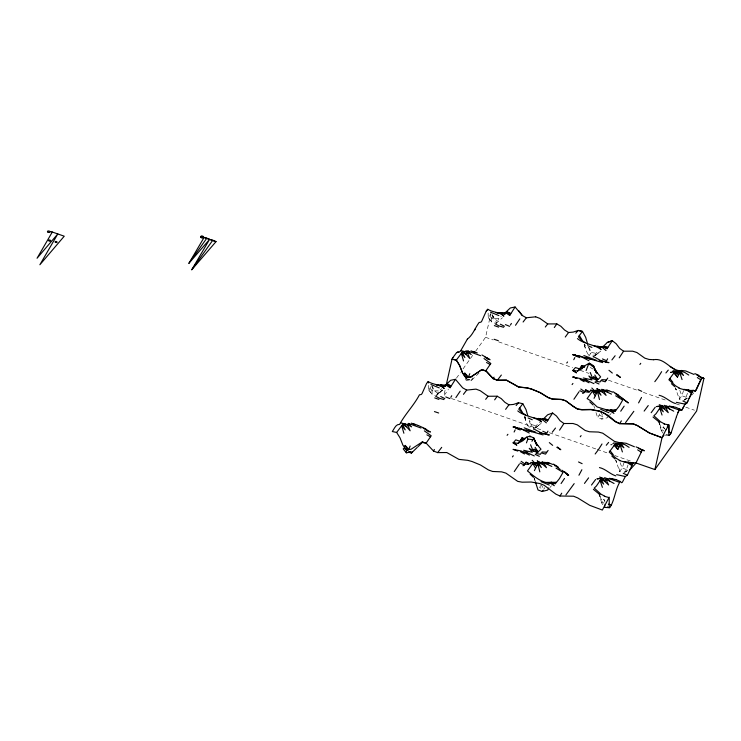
<?xml version="1.0" encoding="UTF-8"?>
<svg xmlns="http://www.w3.org/2000/svg" width="741" height="741" viewBox="0 0 741 741"><rect width="100%" height="100%" fill="white"/><g stroke="black" fill="none" stroke-linecap="round" stroke-linejoin="round"><path stroke-width="0.56" stroke-dasharray="3.71 2.78" d="M428.465 385.366L428.604 389.859L432.151 394.379L435.319 395.481M488.115 313.054L488.254 317.546L491.792 322.066L494.96 323.169M619.763 468.673L619.708 471.498L622.866 472.665M679.414 396.361L679.358 399.177L681.461 399.955M431.957 390.081L432.151 394.379L428.604 389.859M491.607 317.769L491.792 322.066L488.254 317.546L488.764 317.833L490.403 314.388M445.063 390.294L443.822 395.87L448.453 389.368M475.629 351.243L485.568 337.294L491.079 312.619L493.469 319.714L494.303 318.537L498.85 318.584L501.296 316.342M623.922 462.912L622.199 468.062L619.708 471.498L615.678 460.133M683.572 390.6L681.85 395.74L679.358 399.177L675.329 387.812M626.729 471.165L624.756 471.878L626.423 469.535L628.016 464.996M687.37 398.491L684.397 399.566L686.073 397.213L687.657 392.674M429.113 390.146L431.429 384.922M540.56 485.494L539.698 487.643L543.922 489.116L544.83 487.597M608.352 415.747L607.333 417.757L601.896 419.147L597.672 417.674L600.21 413.182M602.915 504.76L601.711 503.009L603.711 499.221L604.878 500.777M663.158 433.328L661.361 430.688L663.362 426.909L665.112 429.234M442.794 390.053L437.209 394.675L439.2 390.896L441.655 388.655M495.97 321.196L496.016 323.539L498.85 318.584M535.159 427.409L536.132 425.64L541.013 421.268M594.81 355.096L595.783 353.327L599.034 350.419M472.841 377.873L471.035 380.791L466.811 379.318M599.349 415.321L603.572 416.803L604.48 415.284M430.067 388.46L433.818 392.026L434.661 390.859L439.2 390.896M456.41 378.206L460.383 372.63M463.032 368.907L472.971 354.958M530.102 427.112L531.779 424.76L529.667 420.647M588.78 347.297L591.42 352.447L588.919 355.967L591.031 356.708M602.729 417.97L601.359 418.961M609.621 415.164L611.149 413.422M549.97 487.476L551.499 485.744M691.622 395.277L693.882 392.776M600.84 351.03L594.866 355.671M541.189 423.343L535.215 427.983M496.016 323.539L502.444 317.741M479.029 373.029L471.035 380.791L470.692 379.744L467.784 379.429M437.209 394.675L442.238 389.961L436.375 395.851L436.319 393.508M595.56 355.347L598.784 352.559L593.976 356.264M535.91 427.659L539.133 424.871L534.326 428.585M683.563 400.742L687.157 398.232M623.913 473.054L628.405 469.924M684.397 399.566L687.129 398.019M624.756 471.878L628.396 469.813M465.978 380.494L470.692 379.744M664.353 435.087L667.724 435.291M591.429 352.447L595.783 353.327M531.779 424.76L536.132 425.64M686.073 397.213L681.85 395.74L678.96 388.312M485.568 337.294L493.182 339.952M498.619 341.851L572.608 367.675M580.222 370.333L588.928 373.381M608.509 380.216L636.797 390.09M643.327 392.369L666.178 400.344M675.968 403.762L681.405 405.66M685.758 407.18L694.465 410.218M451.436 398.528L541.736 430.058M549.359 432.716L596.144 449.046M597.227 449.426L608.111 453.223M614.632 455.502L630.952 461.208M626.423 469.535L622.199 468.062L619.309 460.633M666.103 434.272L667.937 434.995M590.234 367.471L593.282 369.148M662.139 429.789L663.695 430.966M602.489 502.102L604.045 503.287M494.303 318.537L491.616 313.6L494.303 318.537L497.693 321.186M438.042 393.499L434.661 390.859L431.966 385.913M489.718 316.148L493.469 319.714M600.636 412.107L603.572 416.803M540.995 484.419L543.922 489.116M524.711 416.359L525.804 418.257L524.887 416.442M584.538 344.13L585.455 345.945M663.362 426.909L664.251 428.854M603.711 499.221L605.045 502.139M534.205 478.334L535.039 480.418M658.48 420.99L660.953 427.372L659.518 423.62M598.83 493.302L601.312 499.684L599.877 495.933M675.449 387.913L676.274 390.044L675.597 387.988M615.799 460.226L616.623 462.356L615.947 460.3M584.103 344.389L585.51 348.279L584.538 345.01M524.452 416.701L525.86 420.601L524.887 417.322M661.361 430.688L658.443 420.805M601.711 503.009L598.802 493.117M431.771 385.941L433.818 392.026M595.977 412.524L597.672 417.674M588.586 347.325L590.586 353.614M529.269 420.684L530.945 425.936M593.976 406.207L594.634 408.356M534.002 477.445L534.983 480.668M584.334 344.787L585.705 349.956L588.919 355.967L588.734 354.226M524.684 417.1L526.054 422.268L529.269 428.279L529.083 426.538M593.133 354.893L593.133 357.44M533.483 427.214L533.492 429.752"/><path stroke-width="1.11" d="M666.085 429.752L668.845 424.871L668.79 435.356L669.364 435.375L671.17 432.67L676.459 416.729M417.202 447.453L411.385 453.112L411.051 452.056L406.327 452.807L406.42 449.833L402.909 445.165L400.001 437.811L396.648 432.457L392.295 431.54C394.249 428.965 395.694 424.065 399.64 424.38C405.318 413.839 413.811 405.522 419.462 394.796L421.249 394.508L422.018 393.628L426.603 383.421L428.159 381.596C433.142 384.857 439.811 384.153 444.248 388.497L441.062 384.959L436.523 384.894L440.293 385.811L441.062 384.959L445.285 386.404L446.86 384.514L448.101 384.097M466.006 379.503L466.07 377.521L462.56 372.853L459.652 365.498L456.299 360.135L451.945 359.228L452.881 357.634M668.91 432.522L668.845 424.871L663.973 423.972M446.314 384.718L452.047 359.061L456.373 360.07L459.689 365.609L462.56 373.121L466.061 377.836L470.748 377.225L481.483 369.907L485.864 370.667L493.21 378.531L497.396 380.179L506.511 380.114L518.654 386.913L527.527 387.923L531.816 389.118L540.152 392.535L548.155 397.482L552.369 398.982L561.391 399.353L565.652 400.668L573.414 406.67L577.471 408.875L581.861 409.588L591.003 409.43L599.738 411.07L607.926 415.173L615.595 421.583L619.708 423.565L633.314 423.806L637.464 425.584L649.459 433.003L662 437.736L666.029 429.734M635.306 462.727L654.896 469.562L662.028 437.635L649.459 433.003L637.39 425.64L633.231 423.908L619.624 423.685L615.484 421.814L603.813 412.95L599.636 411.274L590.883 409.717L581.741 409.856L577.369 409.06L565.559 400.807L561.289 399.538L552.267 399.158L548.062 397.611L540.069 392.647L531.732 389.21L527.444 388.015L518.561 387.061L506.427 380.216L497.313 380.29L493.117 378.688L485.772 370.806L481.418 369.916L470.748 376.928L466.07 377.521M604.665 505.019L604.712 507.4L609.769 507.705C614.965 499.795 615.067 489.366 620.236 481.446L621.662 482.752L622.347 482.261L625.348 476.528L627.368 475.222L632.833 463.588L633.611 462.69L635.741 463.431L642.077 450.537L642.78 449.926L644.3 450.834L636.084 446.869M526.453 442.868L527.824 439.07L526.795 437.107L529.917 436.134L533.826 438.042L536.771 445.156L533.826 438.042M586.103 370.556L588.854 363.386L589.466 363.21L593.467 365.684L596.422 372.843L593.467 365.684L592.698 366.536L588.854 363.386L583.621 366.443M676.403 416.72L679.108 410.005L679.83 409.115L681.257 410.412L681.998 409.94L684.943 404.197L687.018 402.909L692.437 391.257L693.206 390.377L695.317 391.202L700.736 379.818L701.662 378.206L702.922 377.743L703.904 378.494L696.642 410.977L654.896 469.562M410.144 446.017L408.837 449.287L405.151 445.434L404.354 447.286M469.794 373.705L468.488 376.974L464.792 373.121L463.996 374.965M689.084 398.519L692.483 391.276L693.261 390.368L695.391 391.118L696.216 389.998L701.718 378.216L702.431 377.604L703.95 378.521L696.772 374.974M507.752 311.785L506.511 312.202L504.936 314.091L500.712 312.646L499.943 313.499L496.174 312.572L500.712 312.646L503.899 316.175C499.462 311.841 492.793 312.545 487.8 309.284L486.244 311.1L481.669 321.316L480.9 322.196L479.112 322.483C475.074 327.902 472.86 335.015 467.358 339.128M534.391 470.646L538.54 462.384L543.625 462.56L551.86 466.46M594.041 398.325L598.182 390.072L603.267 390.248L611.501 394.138M622.403 451.927L620.05 444.674L616.308 443.609L620.93 443.285L623.903 447.786L620.05 444.674L615.678 443.84L614.965 444.461L614.178 445.415L617.837 449.444L620.93 443.285L625.145 444.795L629.118 447.379M682.053 379.605L679.692 372.362L675.959 371.297L680.581 370.963L683.554 375.474L679.692 372.362L675.329 371.528L674.616 372.149L673.828 373.103L677.478 377.132L680.581 370.963L684.795 372.482L688.769 375.066M677.922 412.515L679.877 409.134L681.312 410.44L681.942 409.921L683.897 406.318M531.936 441.293L533.826 438.181M421.008 428.039L408.384 423.426L406.494 426.76L410.144 430.79L407.559 424.537L403.187 423.732L396.648 432.457M480.659 355.717L468.034 351.114L466.145 354.448L469.794 358.477L467.21 352.216L462.838 351.41L456.299 360.135M514.115 432.022L515.18 429.854M573.766 359.709L574.821 357.542M578.934 475.222L581.88 469.729M638.575 402.909L641.53 397.417M525.128 438.783L521.914 437.885L520.015 441.247L517.802 443.414L513.439 442.562L515.764 439.867L520.015 441.247L524.044 439.478M584.769 366.471L581.555 365.572L579.657 368.925L577.452 371.102L573.089 370.241L575.414 367.555L579.657 368.925L584.705 366.73L580.527 367.619L582.389 367.434M548.711 488.06L547.682 490.079L542.245 491.459L538.022 489.986L535.317 481.743M547.942 431.123L546.941 433.05L542.792 431.243M607.592 358.811L606.592 360.737L602.442 358.931M548.108 450.408L545.552 454.131L541.282 452.862L540.384 454.326L536.021 453.455M607.75 378.086L605.193 381.81L600.932 380.541L600.025 382.013L595.671 381.143M687.944 401.048L685.518 404.197L676.311 402.335M474.444 330.523L475.426 328.698M441.062 384.959L446.156 385.107L450.13 387.691L455.446 379.309L462.653 387.821L466.691 390.09L476.018 389.127L480.214 390.702L488.078 396.25L497.192 396.213L501.212 398.584L504.927 402.335L508.919 404.827L513.569 404.419L518.487 402.752L522.822 403.734L526.045 409.68L527.749 415.618M500.712 312.646L505.807 312.785L509.78 315.379L515.097 306.996L522.294 315.509L526.342 317.778L535.66 316.815M534.344 463.384L531.14 462.458L530.232 463.959L526.073 462.208L524.285 465.042L522.979 465.765M592.92 390.766L590.79 390.146L589.873 391.646L585.714 389.886L583.936 392.721L582.621 393.452M607.37 506.955L609.204 507.678L609.25 497.192L602.35 510.049L589.743 505.343L577.748 497.952L573.58 496.22L559.974 496.007L555.843 494.127L544.163 485.262L539.985 483.586L531.232 482.03L522.099 482.178L517.718 481.372L505.908 473.119L501.638 471.85L492.626 471.471L488.421 469.924L480.418 464.959L472.082 461.532L467.803 460.337L458.911 459.374L446.786 452.538L437.662 452.612L433.466 451.01L426.131 443.118L421.777 442.229L411.107 449.241L406.42 449.833M667.28 426.955L668.262 425.139M535.687 442.933L540.995 449.185L538.086 451.927L534.141 449.203L533.168 450.982L529.213 448.314L532.316 452.242L523.646 450.278M594.615 369.759L600.645 376.873L598.422 379.123L597.737 379.605L593.791 376.882L592.819 378.66L588.863 375.993L591.966 379.929L583.297 377.966M662.695 436.94L663.64 435.282M486.253 311.109L487.81 309.284M450.797 397.38L451.732 395.74M510.438 325.058L511.383 323.428M561.752 493.182L559.974 496.007M621.403 420.86L619.624 423.685M52.305 232.026L37.05 258.248L57.798 233.943L39.875 264.75L64.245 236.203L50.897 231.535M188.918 263.305L204.099 237.444L216.039 241.612L191.752 269.743L209.583 239.362L188.918 263.305L206.924 238.046M452.881 357.634L456.187 353.114L457.549 352.151L459.29 352.068L460.745 350.697L467.349 339.128M670.197 434.198L671.124 432.651M433.466 451.01L434.383 449.472M493.117 378.688L494.034 377.16M601.998 443.97L600.201 446.879A88.892 16.367 -70.8 0 1 597.607 450.76L595.162 453.992M661.648 371.658L659.842 374.566A88.892 16.367 -70.8 0 1 657.258 378.447L654.812 381.68M623.162 443.563L614.539 441.423L602.729 433.179L598.422 432.059L589.391 431.762L585.131 430.456L577.276 424.843L573.025 423.5L563.92 423.509L560.001 420.684L556.491 416.025L552.61 413.024L547.377 421.027L543.32 418.785L539.624 419.045M522.822 403.734L518.746 409.125L521.951 412.561L525.425 414.821M535.66 316.805L539.856 318.389L547.729 323.937L556.834 323.9L560.863 326.272L564.577 330.023L568.569 332.514L573.21 332.098L578.137 330.44L582.472 331.412L578.397 336.812L581.602 340.249L585.075 342.509M561.076 483.54L564.512 478.454M620.726 411.218L624.154 406.142M588.595 477.862L584.482 483.41M648.245 405.549L644.133 411.098M591.503 485.031L595.616 479.492M651.154 412.718L655.257 407.17M539.818 471.86L537.716 463.486L533.863 462.94L538.54 462.384L541.356 467.571L537.716 463.486L533.335 462.736L527.481 470.924C534.307 476.546 540.921 482.484 550.331 483.169L551.1 482.289L554.314 485.716L550.331 483.169L546.525 482.41L551.1 482.289L555.333 483.725L559.316 478.779L563.04 472.378L556.037 468.127M606.175 410.097L610.751 409.977L614.984 411.403L618.957 406.466L622.69 400.066L615.688 395.805M494.655 399.844L497.192 396.213M554.305 327.522L556.834 323.9M514.254 471.572L519.385 464.023M573.904 399.26L579.036 391.711M508.919 404.827L505.612 409.356M568.569 332.514L565.263 337.035M614.178 445.415L609.241 452.103L615.854 458.086L619.874 460.485M673.828 373.103L668.891 379.781L675.505 385.774L679.525 388.173M460.18 391.183L455.872 397.593M519.821 318.862L515.523 325.271M599.274 346.723L602.97 346.473L607.018 348.715L612.261 340.703L616.142 343.713L619.643 348.372L623.57 351.197L632.675 351.188L636.927 352.531L644.781 358.144L649.033 359.45L653.525 359.718M424.352 430.864L431.206 435.791L426.131 443.118L421.777 442.229M484.003 358.551L490.857 363.479L485.772 370.806L481.418 369.916M608.62 442.414L606.258 445.267M668.271 370.102L665.909 372.955M191.752 269.743L212.908 240.065M412.228 451.936L411.385 453.112L408.217 452.001M542.245 491.459L543.079 490.292M580.268 436.782L581.101 435.625M639.918 364.461L640.752 363.312M512.448 456.91L513.281 455.771M572.098 384.598L572.923 383.449M559.566 430.141L563.92 423.509M619.217 357.82L623.57 351.197M441.71 447.351L437.662 452.612M501.361 375.039L497.313 380.29M552.249 432.235L555.481 428.066M611.899 359.922L615.123 355.754M516.144 405.522L518.487 402.752M575.794 333.209L578.137 330.44L582.472 331.422L585.696 337.368L587.687 344.296M565.92 494.914L574.182 483.623M625.561 422.592L633.833 411.311M466.691 390.09L463.449 394.323M526.342 317.778L523.1 322.011M488.078 396.25L485.67 399.325M547.729 323.937L545.311 327.013M536.215 462.662L535.41 463.699L532.186 460.328M507.103 435.328L507.909 434.3M566.754 363.016L567.55 361.988M612.816 443.989L613.613 442.998L618.05 443.516M672.467 371.676L673.263 370.676L677.7 371.204M607.018 348.715L603.535 346.51L607.879 347.436L602.97 346.473L602.192 347.39L599.312 346.945M547.377 421.027L543.885 418.832L548.238 419.749L543.32 418.785L542.542 419.702L539.661 419.258M613.798 410.394L615.864 410.042L610.751 409.977L609.982 410.857L607.129 410.282M629.702 470.081L635.741 463.431M602.201 347.51L607.314 342.462L612.261 340.703L607.314 342.462M543.283 419.1L547.664 414.775L552.61 413.024M417.933 446.777L423.028 441.766L422.37 442.136M403.956 448.212L403.215 448.916L406.327 452.807M504.565 313.36L510.327 307.969L515.097 306.996M444.924 385.663L450.676 380.281L455.446 379.309M599.469 399.547L597.366 391.174L593.504 390.627L598.182 390.072L601.007 395.259L597.366 391.174L592.976 390.414L587.131 398.612L590.623 400.751L597.19 406.976L609.982 410.857L613.965 413.404L610.751 409.977M590.225 372.473L592.819 378.66L597.061 380.068L597.737 379.605L594.782 375.039M530.575 444.785L533.168 450.982L537.41 452.38L538.086 451.927L535.132 447.351M523.97 438.765L526.795 437.107M482.02 369.824L482.678 369.453M577.452 371.102L582.602 368.416M517.802 443.414L522.951 440.728M456.901 352.484L457.549 352.151M601.173 347.39L602.97 346.473M541.523 419.702L543.32 418.785M691.483 391.22L693.261 390.368L688.667 390.572L692.483 391.276L688.25 389.859L683.813 389.34M631.832 463.533L633.611 462.69L630.165 462.838M504.473 313.156L506.511 312.202L510.762 313.545L507.122 312.007M444.832 385.468L446.86 384.514L451.112 385.857L447.481 384.329M504.056 313.508L505.807 312.785M444.405 385.82L446.156 385.107M524.007 439.265L520.877 439.932L524.6 439.57M554.148 482.715L556.213 482.354L551.1 482.289M671.17 372.334L670.577 372.408L675.329 371.528L678.636 374.538L674.616 372.149L677.478 377.132M610.936 444.72L611.52 444.656M602.137 478.362L596.894 478.881C603.128 477.213 608.824 480.594 614.076 483.493M662.306 406.3L656.545 406.568C662.778 404.892 668.475 408.282 673.717 411.181M653.525 359.728C664.612 357.616 670.16 370.333 680.627 370.87L678.432 370.481M604.035 346.871L604.6 346.871M544.385 419.184L544.959 419.184M668.845 435.356L669.419 435.393M601.701 379.651L606.194 379.911M542.06 451.964L546.552 452.223M606.064 362.395L609 362.627L604.156 361.33M547.395 434.791L549.35 434.939L544.515 433.652M532.696 439.635L527.824 439.07M458.142 352.086L458.707 352.132M582.398 379.438L586.853 379.855M523.859 451.853L527.203 452.167M593.495 345.575L602.192 347.39L606.036 350.558M533.844 417.896L542.542 419.702L546.386 422.87M409.106 451.843L411.051 452.056M681.266 370.454L685.712 370.954L694.03 374.446M621.625 442.775L626.062 443.266L634.389 446.758M624.163 461.662L628.6 462.171L632.833 463.588L629.97 463.06M528.398 464.487L525.091 464.023L521.136 461.328M616.669 474.648L625.348 476.528M599.219 360.506L603.572 361.386M539.568 432.818L543.922 433.698M671.383 406.411L675.736 407.3L679.877 409.134M611.733 478.723L616.086 479.612M465.848 350.817L469.099 351.53M460.745 350.697L465.079 351.66M401.094 423.009L405.438 423.972M602.72 362.618L585.612 357.69M543.079 434.93L525.971 430.002M591.503 359.441L578.647 355.837M531.853 431.753L523.229 429.595M605.73 361.988L601.423 360.904L593.3 356.532M546.089 434.309L541.782 433.216L533.65 428.844M669.021 432.114L671.17 432.67M608.296 504.158L611.529 504.982M501.175 313.119L504.936 314.091M678.932 388.238L687.5 390.637L691.492 393.147L688.25 389.859M441.534 385.431L445.285 386.404M619.291 460.55L627.849 462.958L631.841 465.459L628.6 462.171M597.746 390.85L595.866 390.35L598.006 390.961M604.323 496.294L608.611 497.452M503.676 327.263L499.388 326.068L495.312 323.937M444.026 399.584L439.737 398.38L435.662 396.25M490.551 312.202L498.906 315.583M430.91 384.514L439.256 387.895M669.234 405.929L673.486 407.263M609.593 478.241L613.844 479.584M600.645 409.31L608.982 412.774M541.004 481.622L549.331 485.086M494.099 339.276L498.332 340.693M434.448 411.588L438.681 413.006M519.006 428.159L522.173 429.234M659.11 395.268C665.251 396.62 669.531 401.724 675.468 403.567M599.46 467.59C605.601 468.933 609.88 474.036 615.817 475.879M554.916 465.626L554.379 465.45L558.529 467.265M204.099 237.444L216.039 241.612M473.082 351.438L477.306 352.938M413.441 423.759L417.655 425.251M494.367 325.595L498.582 327.114M434.717 397.908L438.931 399.427M583.843 355.532L596.431 360.321M611.306 410.069L614.984 411.403M524.193 427.844L535.734 432.225M551.656 482.382L555.333 483.725M659.258 404.697L663.464 406.253M599.608 477.019L603.813 478.566M515.671 427.733L513.569 426.955L517.329 427.918L512.994 426.946L521.108 428.798L529.269 433.031M585.705 379.874L593.967 383.634M526.054 452.186L534.317 455.947M612.529 392.146L608.333 390.516L603.896 390.025L607.435 391.98M552.879 464.459L548.692 462.838L544.246 462.338L547.784 464.292M590.79 390.146L592.615 390.868M531.14 462.458L533.881 463.542M679.108 410.005L670.679 406.976L666.307 406.17L669.651 409.032M664.242 405.318L667.382 406.568M619.457 482.317L611.038 479.288L606.666 478.482L610 481.344M604.6 477.639L607.731 478.881M575.738 356.004L579.916 357.671M516.097 428.317L520.275 429.984M470.97 350.826L475.148 352.503M411.32 423.139L415.497 424.815M505.408 324.623L509.586 326.309M445.767 396.935L449.944 398.621M694.799 373.603L698.958 375.354M423.25 428.317L425.973 429.474M587.77 345.667L591.929 347.427M528.12 417.98L532.279 419.749M615.067 393.582L618.17 394.953M581.555 365.572L584.279 366.767M576.387 378.28L573.284 376.919L576.98 378.16L572.673 377.049L580.851 378.642L589.03 382.773M521.914 437.885L524.628 439.08M517.774 451.056L513.031 449.361L521.201 450.963L529.38 455.094M616.614 479.844L620.236 481.446M418.183 425.445L425.927 428.993M594.875 382.115L599.006 383.995M535.234 454.428L539.365 456.317M606.768 390.016L608.833 390.97M598.182 390.072L602.313 391.98L606.101 395.388L603.267 390.248L602.313 391.98L598.774 389.998M547.117 462.328L549.183 463.282M538.54 462.384L542.662 464.292L546.45 467.701L543.625 462.56L542.662 464.292L539.124 462.319M682.887 400.983L687.018 402.909M623.246 473.304L627.368 475.222M638.186 389.646L641.78 391.359M578.536 461.958L582.13 463.671M481.974 354.958L490.014 359.755L486.531 357.542M516.875 428.085L514.18 426.779L518.283 428.807M576.906 355.986L573.83 354.457L577.415 356.208L572.645 354.633L580.759 356.486L588.919 360.71M579.842 390.683L583.936 392.721M520.191 463.005L524.285 465.042M500.379 324.215L504.473 326.272M440.728 396.528L444.822 398.584M486.522 362.525L490.07 364.452M426.872 434.847L430.419 436.764M664.547 423.982L660.49 421.74L653.868 415.766L656.054 413.71L661.194 406.105L668.262 412.654L665.548 407.022L664.538 408.967L660.49 406.716L663.325 411.801L659.647 407.911L662.037 415.034M604.897 496.294L600.84 494.052L594.226 488.087L596.403 486.022L601.553 478.427L608.62 484.966L605.897 479.334L604.888 481.28L600.84 479.038L603.683 484.114L599.997 480.224L602.387 487.346M464.412 376.345L466.839 377.697M404.762 448.657L407.189 450.009M580.101 379.401L584.149 381.671M520.46 451.714L524.508 453.983M467.21 352.216L471.239 354.559L468.034 351.114M407.559 424.537L411.588 426.872L408.384 423.426M599.256 389.961L596.848 388.543L598.496 390.062M540.421 462.745L537.197 460.865L539.67 463.125M572.469 370.472L576.479 372.862L573.089 370.241M512.818 442.785L516.838 445.174L513.439 442.562M616.438 375.002L620.458 377.41L617.086 374.677M601.812 389.257L604.221 390.702M556.797 447.314L560.807 449.731L557.436 446.999M542.162 461.578L543.764 462.541M670.188 366.619L674.19 369.111M613.178 391.785L617.17 394.277M553.536 464.098L557.528 466.589M426.881 429.854L430.364 432.068L429.873 431.679M697.318 377.558L700.791 379.8M637.668 449.87L641.141 452.121M577.415 338.609C584.325 344.361 594.023 344.204 601.127 349.567L597.941 346.047M517.764 410.922C524.674 416.674 534.372 416.525 541.486 421.888L538.29 418.359M580.787 389.006L584.732 391.711L589.151 392.322L585.714 389.886M653.016 417.016L659.749 422.5M593.374 489.329L600.099 494.821M698.281 375.789L701.718 378.216M638.64 448.101L642.077 450.537M526.073 462.208L528.648 464.023M484.92 357.032L488.338 359.542M425.269 429.345L428.687 431.855M621.504 397.861L628.322 402.947L617.661 394.666M561.854 470.174L568.671 475.268L564.327 471.758L568.088 475.314L564.799 472.212M616.558 394.462L619.921 397.213M556.908 466.774L560.27 469.525M608.963 370.296L612.325 373.056M549.313 442.609L552.675 445.369M592.976 390.414L596.32 393.249L592.3 390.896L595.171 395.861M533.335 462.736L536.679 465.57L532.649 463.208L535.521 468.173M671.42 383.69L674.727 386.691M615.678 443.84L618.985 446.851L614.965 444.461L617.837 449.444M611.77 456.002L615.076 459.012M462.838 351.41L466.145 354.448L462.115 352.068L464.876 357.533L461.273 353.281L463.542 360.932M403.187 423.732L406.494 426.76L402.474 424.38L405.225 429.845L401.622 425.603L403.891 433.244M589.799 401.872L593.087 404.984M530.158 474.184L533.437 477.297M593.791 376.882L597.061 380.068M506.511 312.202L509.78 315.379M534.141 449.203L537.41 452.38M446.86 384.514L450.13 387.691M591.837 388.015L594.412 390.711M595.569 371.102L597.487 373.205M535.28 442.72L537.836 445.517M594.523 369.666L597.014 372.723L593.708 367.166M535.493 442.748L537.373 445.035L534.066 439.478M669.762 378.466L672.874 382.319M610.112 450.787L613.224 454.631M518.811 310.729L522.294 315.509M579.286 335.395L582.176 340.239M519.636 407.717L522.535 412.552M464.792 373.121L467.08 377.141M405.151 445.434L408.004 450.463M428.159 381.596L428.428 382.958M589.466 363.21L589.706 364.729M529.917 436.134L530.056 437.042M201.265 237.648A1.38 0.722 12.6 0 0 203.451 237.528A1.38 0.722 12.6 0 0 201.617 236.444A1.38 0.722 12.6 0 0 201.265 237.648M201.357 237.213A1.38 0.722 12.6 0 0 203.543 237.092A1.38 0.722 12.6 0 0 201.719 235.999A1.38 0.722 12.6 0 0 201.357 237.213M47.961 232.155A1.38 0.722 12.6 0 0 50.147 232.044A1.38 0.722 12.6 0 0 48.322 230.951A1.38 0.722 12.6 0 0 47.961 232.155M49.054 240.871A1.028 0.537 12.6 0 0 50.666 240.769A1.028 0.537 12.6 0 0 49.295 239.973A1.028 0.537 12.6 0 0 49.054 240.871M55.473 242.335A1.028 0.537 12.6 0 0 57.085 242.233A1.028 0.537 12.6 0 0 55.705 241.436A1.028 0.537 12.6 0 0 55.473 242.335"/></g></svg>
